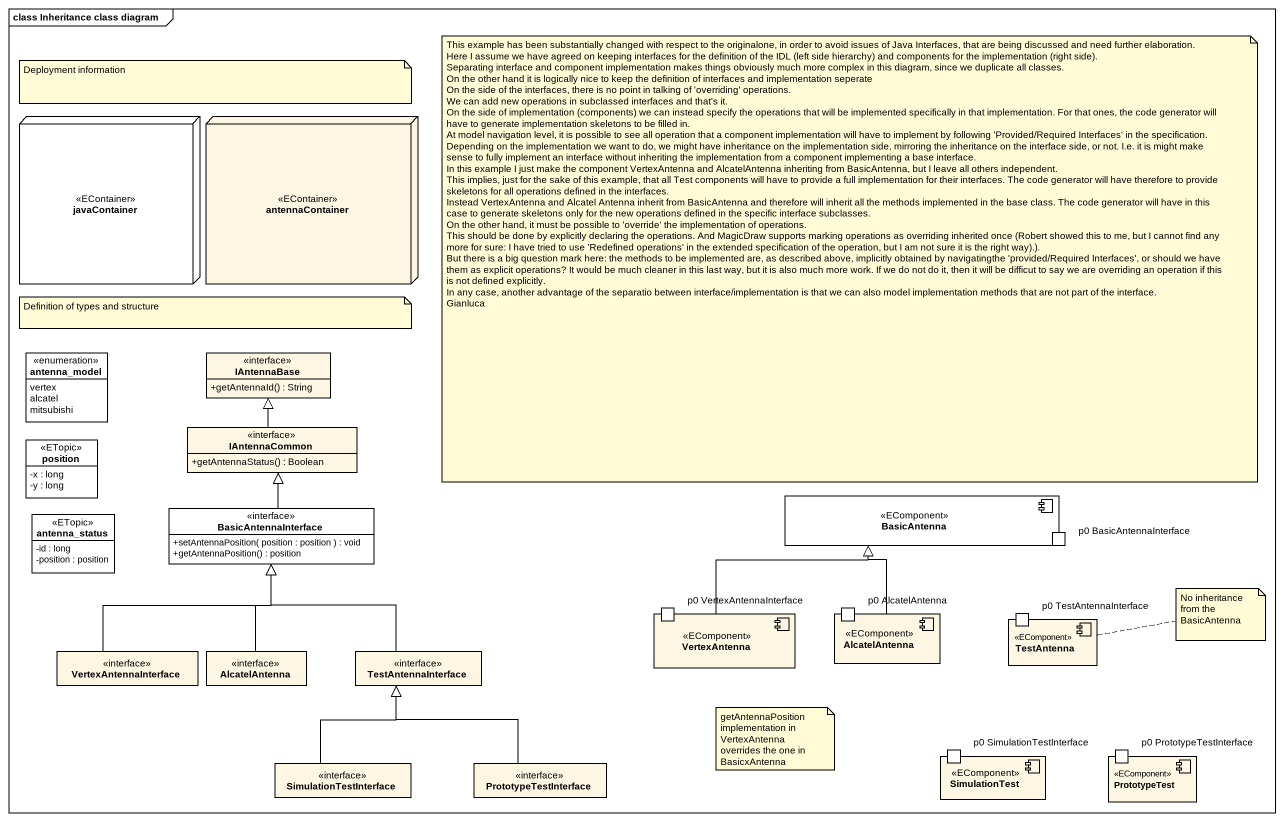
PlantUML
@startuml
mainframe class Inheritance class diagram
allowmixing
hide circle
hide empty members
skinparam classAttributeIconSize 0
node javaContainer <<EContainer>> #FFFFFF
node antennaContainer <<EContainer>>
enum antenna_model #FFFFFF {
  vertex
  alcatel
  mitsubishi
}
interface IAntennaBase {
  +getAntennaId() : String
}
class position <<ETopic>> #FFFFFF {
  -x : long
  -y : long
}
interface IAntennaCommon {
  +getAntennaStatus() : Boolean
}
class antenna_status <<ETopic>> #FFFFFF {
  -id : long
  -position : position
}
interface BasicAntennaInterface #FFFFFF {
  +setAntennaPosition( position : position ) : void
  +getAntennaPosition() : position
}
component BasicAntenna <<EComponent>> #FFFFFF {
  port "p0 BasicAntennaInterface" as p0_BasicAntennaInterface
}
component VertexAntenna <<EComponent>> {
  port "p0 VertexAntennaInterface" as p0_VertexAntennaInterface
}
component AlcatelAntenna <<EComponent>> {
  port "p0 AlcatelAntenna" as p0_AlcatelAntenna
}
component TestAntenna <<EComponent>> {
  port "p0 TestAntennaInterface" as p0_TestAntennaInterface
}
interface VertexAntennaInterface
interface "AlcatelAntenna" as AlcatelAntenna_2
interface TestAntennaInterface
component SimulationTest <<EComponent>> {
  port "p0 SimulationTestInterface" as p0_SimulationTestInterface
}
component PrototypeTest <<EComponent>> {
  port "p0 PrototypeTestInterface" as p0_PrototypeTestInterface
}
interface SimulationTestInterface
interface PrototypeTestInterface
IAntennaCommon -up-|> IAntennaBase
BasicAntennaInterface -up-|> IAntennaCommon
VertexAntenna -up-|> BasicAntenna
AlcatelAntenna -up-|> BasicAntenna
VertexAntennaInterface -up-|> BasicAntennaInterface
AlcatelAntenna_2 -up-|> BasicAntennaInterface
TestAntennaInterface -up-|> BasicAntennaInterface
SimulationTestInterface -up-|> TestAntennaInterface
PrototypeTestInterface -up-|> TestAntennaInterface
note as N1
  This example has been substantially changed with respect to the originalone, in order to avoid issues of Java Interfaces, that are being discussed and need further elaboration.
  Here I assume we have agreed on keeping interfaces for the definition of the IDL (left side hierarchy) and components for the implementation (right side).
  Separating interface and component implementation makes things obviously much more complex in this diagram, since we duplicate all classes.
  On the other hand it is logically nice to keep the definition of interfaces and implementation seperate
  On the side of the interfaces, there is no point in talking of 'overriding' operations.
  We can add new operations in subclassed interfaces and that's it.
  On the side of implementation (components) we can instead specify the operations that will be implemented specifically in that implementation. For that ones, the code generator will have to generate implementation skeletons to be filled in.
  At model navigation level, it is possible to see all operation that a component implementation will have to implement by following 'Provided/Required Interfaces' in the specification.
  Depending on the implementation we want to do, we might have inheritance on the implementation side, mirroring the inheritance on the interface side, or not. I.e. it is might make sense to fully implement an interface without inheriting the implementation from a component implementing a base interface.
  In this example I just make the component VertexAntenna and AlcatelAntenna inheriting from BasicAntenna, but I leave all others independent.
  This implies, just for the sake of this example, that all Test components will have to provide a full implementation for their interfaces. The code generator will have therefore to provide skeletons for all operations defined in the interfaces.
  Instead VertexAntenna and Alcatel Antenna inherit from BasicAntenna and therefore will inherit all the methods implemented in the base class. The code generator will have in this case to generate skeletons only for the new operations defined in the specific interface subclasses.
  On the other hand, it must be possible to 'override' the implementation of operations.
  This should be done by explicitly declaring the operations. And MagicDraw supports marking operations as overriding inherited once (Robert showed this to me, but I cannot find any more for sure: I have tried to use 'Redefined operations' in the extended specification of the operation, but I am not sure it is the right way).).
  But there is a big question mark here: the methods to be implemented are, as described above, implicitly obtained by navigatingthe 'provided/Required Interfaces', or should we have them as explicit operations? It would be much cleaner in this last way, but it is also much more work. If we do not do it, then it will be difficut to say we are overriding an operation if this is not defined explicitly.
  In any case, another advantage of the separatio between interface/implementation is that we can also model implementation methods that are not part of the interface.
  Gianluca
end note
note as N2
  Deployment information
end note
note as N3
  Definition of types and structure
end note
note right of TestAntenna : No inheritance from the BasicAntenna
note as N5
  getAntennaPosition implementation in VertexAntenna overrides the one in BasicxAntenna
end note
@enduml
